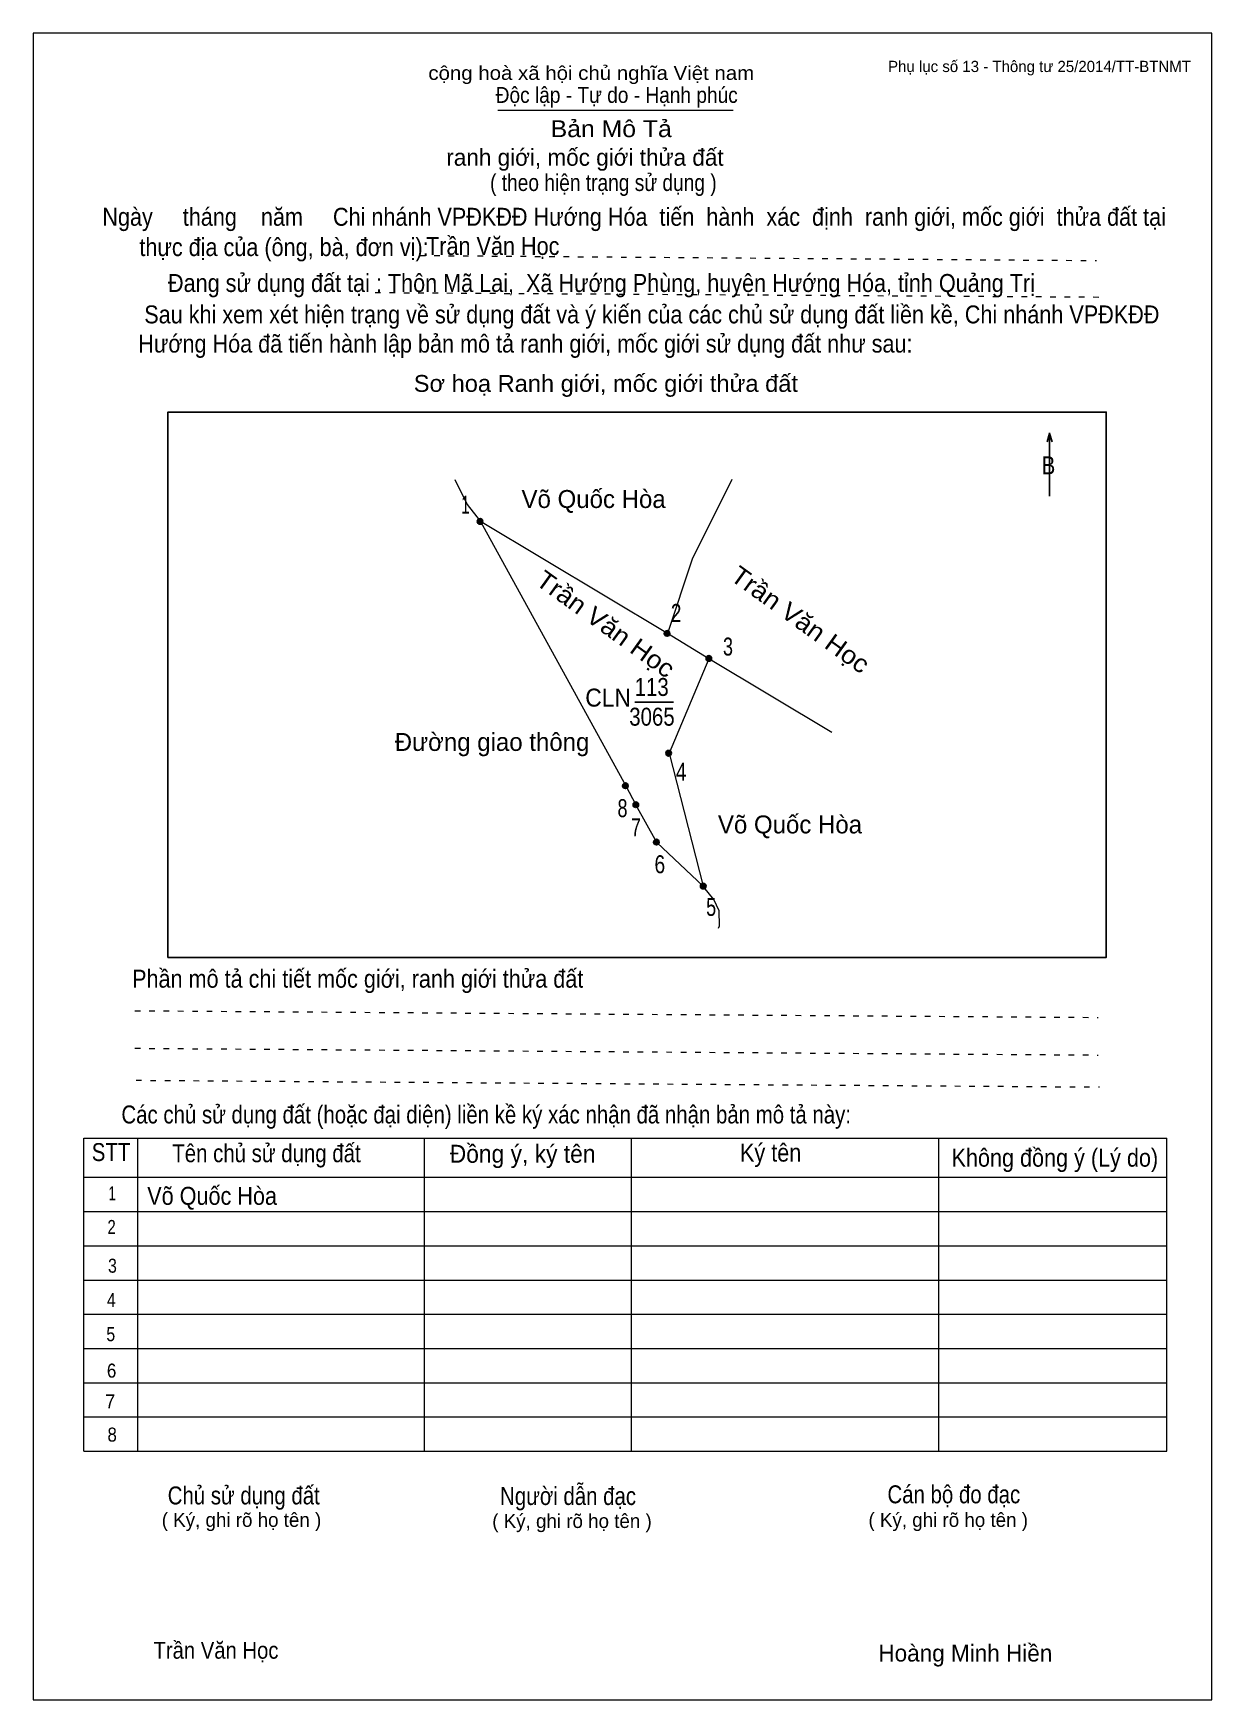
# Model space of a CAD drawing. Header units: centimetres. Extents: x 0 to 21, y 0 to 29.7.
import ezdxf
from ezdxf.enums import TextEntityAlignment as Align

# ---------------------------------------------------------------- set-up
doc = ezdxf.new("R2010")
doc.units = ezdxf.units.CM
doc.header["$LTSCALE"] = 0.13
doc.linetypes.add('DOTTED', pattern=[1.5, 0.3, -1.2])
for name, color, linetype, lineweight in [('1', 7, 'Continuous', 13), ('32', 7, 'Continuous', 25), ('33', 7, 'Continuous', 25), ('6', 7, 'Continuous', 13), ('62', 7, 'Continuous', 13)]:
    doc.layers.add(name, color=color, linetype=linetype, lineweight=lineweight)
doc.layers.add('34', color=7, linetype='Continuous')
doc.layers.add('63', color=7, linetype='Continuous')

msp = doc.modelspace()

# ---------------------------------------------------------------- hatches: boundary and pattern name
at = {"layer": '32'}
for points in [[(8.0113, 21, 1), (7.9113, 21, 1)], [(11.3434, 19.0046, 1), (11.2434, 19.0046, 1)], [(12.0887, 18.5584, 1), (11.9887, 18.5584, 1)], [(11.3723, 16.8693, 1), (11.2723, 16.8693, 1)], [(10.6011, 16.2898, 1), (10.5011, 16.2898, 1)], [(10.7876, 15.9514, 1), (10.6876, 15.9514, 1)], [(11.1538, 15.2856, 1), (11.0538, 15.2856, 1)], [(11.9885, 14.5, 1), (11.8885, 14.5, 1)]]:
    msp.add_hatch(color=256, dxfattribs=at).paths.add_polyline_path(points)

# ---------------------------------------------------------------- linework, layer by layer
at = {"layer": '1'}
msp.add_lwpolyline([(21, 0), (21, 29.7), (0, 29.7), (0, 0)], close=True, dxfattribs=at)
at = {"layer": '32'}
for centre in [(7.9613, 21), (11.2934, 19.0046), (12.0387, 18.5584), (11.3223, 16.8693), (10.5511, 16.2898), (10.7376, 15.9514), (11.1038, 15.2856), (11.9385, 14.5)]:
    msp.add_circle(centre, 0.05, dxfattribs=at)
at = {"layer": '33'}
msp.add_line((10.72, 17.78), (11.41, 17.78), dxfattribs=at)
at = {"layer": '6'}
for points in [[(7.51, 21.75), (7.73, 21.3), (7.97, 21)], [(12.45, 21.75), (11.74, 20.33), (11.3, 19)], [(14.23, 17.24), (12.04, 18.55), (11.3, 19), (7.97, 21)], [(7.97, 21), (10.56, 16.29), (10.74, 15.95)], [(12.04, 18.55), (11.33, 16.87), (11.94, 14.5)], [(11.94, 14.5), (11.11, 15.28), (10.74, 15.95)], [(12.21, 13.75), (12.23, 13.79), (12.22, 14.06), (12.13, 14.26), (11.95, 14.48), (11.94, 14.5)]]:
    msp.add_lwpolyline(points, dxfattribs=at)
at = {"layer": '62'}
for p, q in [((8.28, 28.33), (12.47, 28.33)), ((0.9, 10.01), (20.2, 10.01)), ((0.9, 4.43), (0.9, 10.01)), ((1.86, 4.43), (1.86, 10.01)), ((6.97, 4.43), (6.97, 9.99)), ((10.66, 4.43), (10.66, 9.99)), ((16.14, 4.43), (16.14, 10.01)), ((20.2, 4.43), (20.2, 10.01)), ((0.9, 9.31), (20.2, 9.31)), ((0.9, 8.7), (20.2, 8.7)), ((0.9, 8.09), (20.2, 8.09)), ((0.9, 7.48), (20.2, 7.48)), ((0.9, 6.87), (20.2, 6.87)), ((0.9, 6.26), (20.2, 6.26)), ((0.9, 5.65), (20.2, 5.65)), ((0.9, 5.04), (20.2, 5.04)), ((0.9, 4.43), (20.2, 4.43))]:
    msp.add_line(p, q, dxfattribs=at)
at = {"layer": '62', "linetype": 'DOTTED'}
for p, q in [((6.89, 25.74), (18.95, 25.65)), ((6.09, 25.08), (19.04, 25)), ((1.81, 12.28), (18.98, 12.16)), ((1.81, 11.61), (18.98, 11.49)), ((1.83, 11.04), (19, 10.92))]:
    msp.add_line(p, q, dxfattribs=at)
at = {"layer": '62', "lineweight": 25}
for p, q in [((18.11, 22.58), (18.11, 21.45)), ((18.11, 22.57), (18.07, 22.42)), ((18.11, 22.57), (18.16, 22.42))]:
    msp.add_line(p, q, dxfattribs=at)
msp.add_lwpolyline([(2.4, 13.23), (19.12, 13.23), (19.12, 22.95), (2.4, 22.95)], close=True, dxfattribs=at)

# ---------------------------------------------------------------- texts
at = {"layer": '32'}
for s, width, p in [('1', 0.65, (7.7, 21.14)), ('2', 0.8, (11.455, 19.21)), ('3', 0.75, (12.38, 18.61)), ('4', 0.8, (11.545, 16.38)), ('8', 0.75, (10.5, 15.73)), ('7', 0.75, (10.74, 15.39)), ('6', 0.8, (11.165, 14.73)), ('5', 0.75, (12.08, 13.97))]:
    msp.add_text(s, height=0.32, dxfattribs=dict(at, width=width)).set_placement(p, align=Align.CENTER)
at = {"layer": '33'}
for s, p in [('Võ Quốc Hòa', (9.985, 21.24)), ('Đường giao thông', (8.175, 16.91)), ('Võ Quốc Hòa', (13.485, 15.44))]:
    msp.add_text(s, height=0.32, dxfattribs=at).set_placement(p, align=Align.CENTER)
at = {"layer": '33', "width": 1.1}
for p in [(13.5764, 19.1219), (10.1064, 19.0419)]:
    msp.add_text('Trần Văn Học', height=0.32, rotation=324.211, dxfattribs=at).set_placement(p, align=Align.CENTER)
at = {"layer": '33', "width": 0.85}
for s, p in [('113', (11.02, 17.89)), ('3065', (11.025, 17.36))]:
    msp.add_text(s, height=0.32, dxfattribs=at).set_placement(p, align=Align.CENTER)
at = {"layer": '33', "width": 0.95}
msp.add_text('CLN', height=0.32, dxfattribs=at).set_placement((10.65, 17.7), align=Align.RIGHT)
at = {"layer": '34', "width": 0.9}
for s, p in [('Trần Văn Học', (7, 25.75)), ('Võ Quốc Hòa', (2.03, 8.82))]:
    msp.add_text(s, height=0.32, dxfattribs=at).set_placement(p)
at = {"layer": '62'}
for s, height, width, p in [('cộng hoà xã hội chủ nghĩa Việt nam', 0.2474, 1.1, (7.04, 28.87)), ('Độc lập - Tự do - Hạnh phúc', 0.2828, 0.9, (8.24, 28.46)), ('Bản Mô Tả', 0.3, 1.1, (9.22, 27.85)), ('( theo hiện trạng sử dụng )', 0.3, 0.85, (8.14, 26.89)), ('Ngày     tháng    năm     Chi nhánh VPĐKĐĐ Hướng Hóa  tiến  hành  xác  định  ranh giới, mốc giới  thửa đất tại ', 0.32, 0.9, (1.23, 26.27)), ('thực địa của (ông, bà, đơn vị): ', 0.32, 0.9, (1.89, 25.73)), ('Đang sử dụng đất tại : Thôn Mã Lai,  Xã Hướng Phùng, huyện Hướng Hóa, tỉnh Quảng Trị', 0.32, 0.9, (2.4, 25.09)), (' Sau khi xem xét hiện trạng về sử dụng đất và ý kiến của các chủ sử dụng đất liền kề, Chi nhánh VPĐKĐĐ ', 0.32, 0.9, (1.87, 24.53)), ('Hướng Hóa đã tiến hành lập bản mô tả ranh giới, mốc giới sử dụng đất như sau:', 0.32, 0.9, (1.87, 24.01)), ('Sơ hoạ Ranh giới, mốc giới thửa đất', 0.3, 1.05, (6.78, 23.31)), ('B', 0.32, 0.85, (17.97, 21.84)), ('Phần mô tả chi tiết mốc giới, ranh giới thửa đất ', 0.32, 0.9, (1.76, 12.69)), ('Các chủ sử dụng đất (hoặc đại diện) liền kề ký xác nhận đã nhận bản mô tả này:', 0.32, 0.85, (1.57, 10.27))]:
    msp.add_text(s, height=height, dxfattribs=dict(at, width=width)).set_placement(p)
msp.add_text('ranh giới, mốc giới thửa đất', height=0.3, dxfattribs=at).set_placement((7.36, 27.34))
for s, height, width, p in [('STT', 0.32, 0.85, (1.385, 9.6)), ('Tên chủ sử dụng đất', 0.32, 0.85, (4.155, 9.58)), ('Đồng ý, ký tên', 0.32, 0.95, (8.72, 9.57)), ('Ký tên', 0.32, 0.9, (13.14, 9.59)), ('Không đồng ý (Lý do)', 0.32, 0.9, (18.205, 9.5)), ('1', 0.25, 0.7, (1.405, 8.9)), ('2', 0.25, 0.8, (1.395, 8.3)), ('3', 0.25, 0.85, (1.41, 7.61)), ('4', 0.25, 0.85, (1.39, 7)), ('5', 0.25, 0.85, (1.38, 6.39)), ('6', 0.25, 0.9, (1.395, 5.74)), ('7', 0.25, 0.95, (1.37, 5.19)), ('8', 0.25, 0.9, (1.405, 4.6)), ('Người dẫn đạc', 0.32, 0.85, (9.53, 3.47)), ('Chủ sử dụng đất', 0.32, 0.85, (3.75, 3.48)), ('Cán bộ đo đạc', 0.32, 0.85, (16.405, 3.5))]:
    msp.add_text(s, height=height, dxfattribs=dict(at, width=width)).set_placement(p, align=Align.CENTER)
for p in [(3.71, 3.08), (9.6, 3.06), (16.305, 3.08)]:
    msp.add_text('( Ký, ghi rõ họ tên )', height=0.25, dxfattribs=at).set_placement(p, align=Align.CENTER)
at = {"layer": '63'}
msp.add_text('Phụ lục số 13 - Thông tư 25/2014/TT-BTNMT', height=0.2, dxfattribs=at).set_placement((20.63, 29.01), align=Align.RIGHT)
at = {"layer": '63', "width": 0.9}
msp.add_text('Trần Văn Học', height=0.3, dxfattribs=at).set_placement((3.255, 0.73), align=Align.CENTER)
at = {"layer": '63'}
msp.add_text('Hoàng Minh Hiền', height=0.3, dxfattribs=at).set_placement((16.61, 0.68), align=Align.CENTER)

doc.saveas('drawing.dxf')
